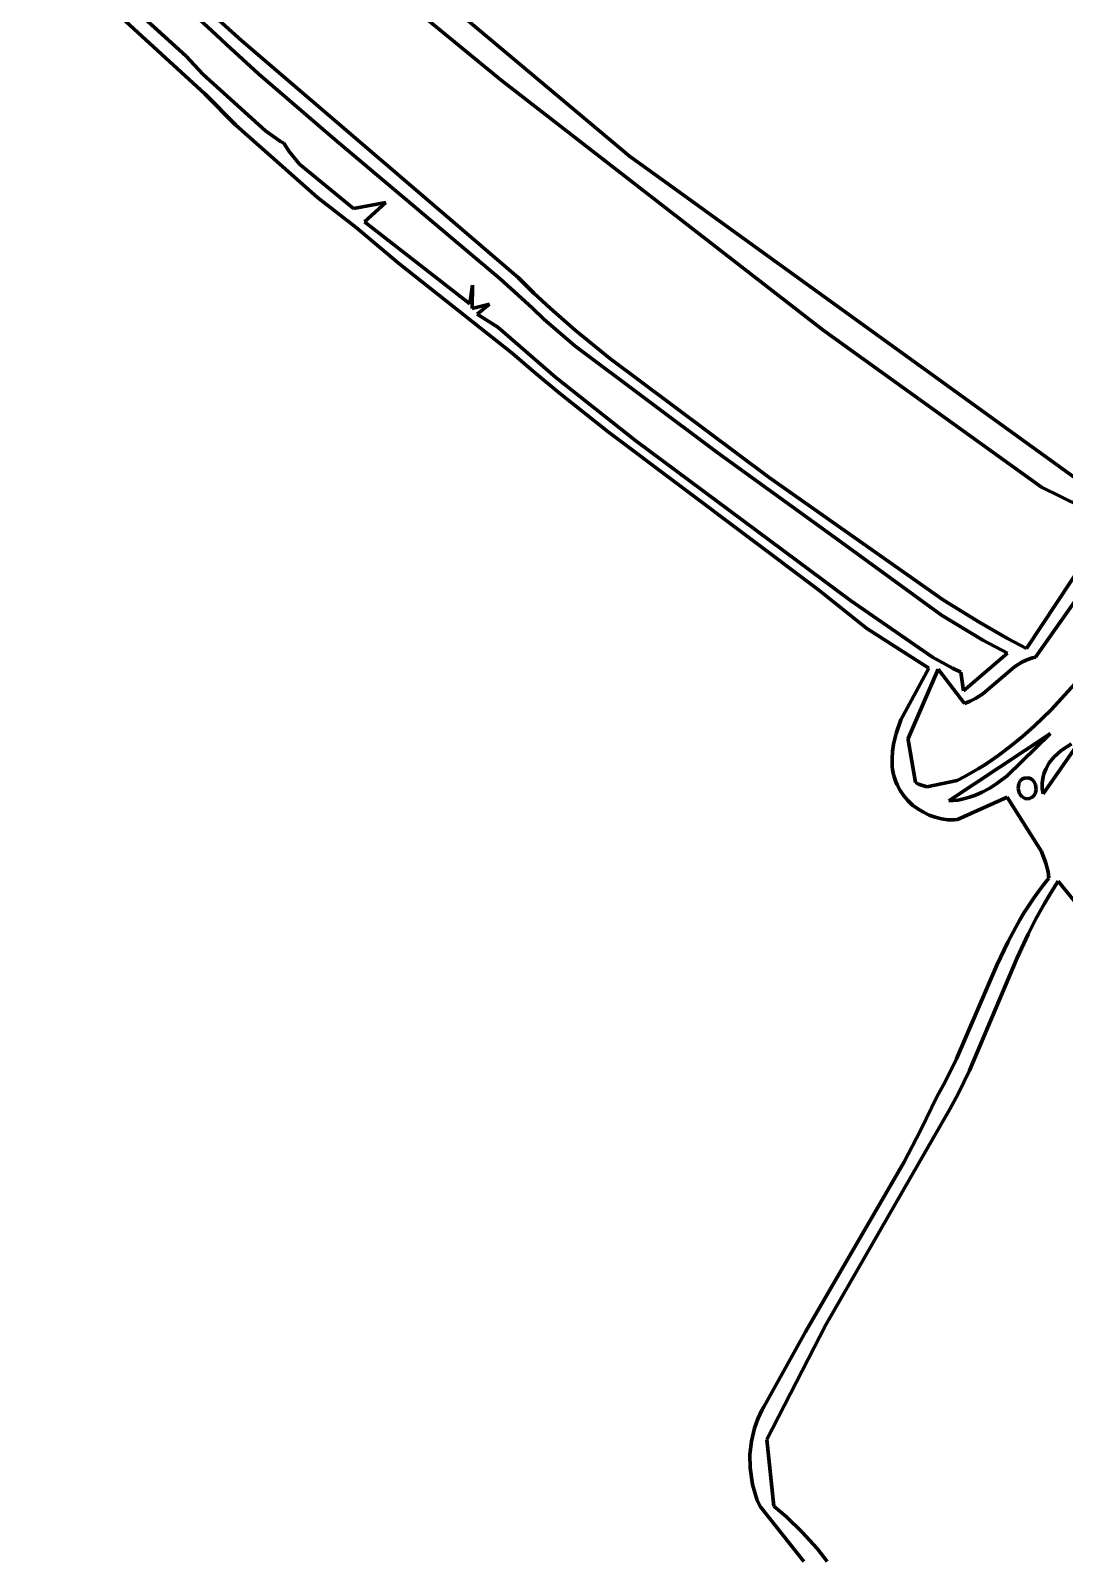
# Model space of a CAD drawing. Header units: millimetres. Extents: x 0 to 12.5, y 0 to 16.2.
# Drawn here: x 5.602 to 7.286, y 3.487 to 5.979 of the extents above; entities that cross this region are included whole.
import ezdxf

# ---------------------------------------------------------------- set-up
doc = ezdxf.new("R2010")
doc.units = ezdxf.units.MM
doc.layers.add('color#010101ff', color=7, linetype='CONTINUOUS', lineweight=100)
doc.layers.add('color#ffffffff', color=7, linetype='CONTINUOUS', lineweight=100)

msp = doc.modelspace()

# ---------------------------------------------------------------- linework, layer by layer
at = {"layer": 'color#010101ff'}
for p, q in [((5.6017, 6.1689), (5.8554, 5.9373)), ((5.9039, 5.9724), (5.7159, 6.1467)), ((5.8858, 5.8763), (5.6332, 6.1073)), ((5.83, 6.067), (5.9457, 5.9623)), ((6.3684, 5.8981), (6.2356, 6.0073)), ((6.3145, 5.9952), (6.5776, 5.7744)), ((5.921, 5.9563), (5.9039, 5.9724)), ((5.973, 5.9087), (5.921, 5.9563)), ((5.9457, 5.9623), (6.3964, 5.5769)), ((5.8554, 5.9373), (5.8825, 5.9083)), ((5.8825, 5.9083), (5.9845, 5.8156)), ((6.0976, 5.8016), (5.973, 5.9087)), ((6.8934, 5.4906), (6.3684, 5.8981)), ((5.9364, 5.8249), (5.8858, 5.8763)), ((6.0692, 5.7069), (5.9364, 5.8249)), ((5.9845, 5.8156), (6.0091, 5.7986)), ((6.0091, 5.7986), (6.0143, 5.7956)), ((6.0143, 5.7956), (6.023, 5.782)), ((6.023, 5.782), (6.0401, 5.7614)), ((6.3669, 5.5747), (6.0976, 5.8016)), ((6.0401, 5.7614), (6.1278, 5.6891)), ((6.5776, 5.7744), (6.6356, 5.7325)), ((6.6356, 5.7325), (7.3223, 5.2366)), ((6.1324, 5.6581), (6.0692, 5.7069)), ((6.1278, 5.6891), (6.1804, 5.6987)), ((6.1804, 5.6987), (6.1457, 5.6675)), ((6.2012, 5.6), (6.1324, 5.6581)), ((6.1457, 5.6675), (6.3176, 5.5338)), ((6.3867, 5.4535), (6.2012, 5.6)), ((6.3176, 5.5338), (6.3218, 5.5644)), ((6.3218, 5.5644), (6.3214, 5.5264)), ((6.4188, 5.5271), (6.3669, 5.5747)), ((6.3964, 5.5769), (6.422, 5.5513)), ((6.3214, 5.5264), (6.3496, 5.5331)), ((6.3496, 5.5331), (6.3293, 5.5172)), ((6.422, 5.5513), (6.4483, 5.5266)), ((6.3293, 5.5172), (6.363, 5.496)), ((6.4381, 5.5088), (6.4188, 5.5271)), ((6.4883, 5.4653), (6.4381, 5.5088)), ((6.4483, 5.5266), (6.4889, 5.4908)), ((6.363, 5.496), (6.4578, 5.4136)), ((6.4889, 5.4908), (6.5448, 5.4451)), ((7.2492, 5.2352), (6.8934, 5.4906)), ((6.7223, 5.2905), (6.4883, 5.4653)), ((6.4249, 5.4204), (6.3867, 5.4535)), ((6.5448, 5.4451), (6.8054, 5.2508)), ((6.4637, 5.3881), (6.4249, 5.4204)), ((6.4578, 5.4136), (6.588, 5.3106)), ((6.5427, 5.3253), (6.4637, 5.3881)), ((6.8857, 5.0675), (6.5427, 5.3253)), ((6.588, 5.3106), (6.9376, 5.0502)), ((6.922, 5.1457), (6.7223, 5.2905)), ((6.8054, 5.2508), (7.0895, 5.0509)), ((7.3129, 5.2035), (7.2492, 5.2352)), ((7.2244, 4.9718), (7.348, 5.1584)), ((7.0861, 5.0264), (6.922, 5.1457)), ((7.3429, 5.1051), (7.2392, 4.9581)), ((6.9646, 5.0045), (6.8857, 5.0675)), ((6.9376, 5.0502), (7.0716, 4.958)), ((7.0895, 5.0509), (7.1485, 5.0142)), ((7.1535, 4.9854), (7.0861, 5.0264)), ((7.1485, 5.0142), (7.1937, 4.9883)), ((7.0654, 4.9402), (6.9646, 5.0045)), ((7.1935, 4.9646), (7.1535, 4.9854)), ((7.1937, 4.9883), (7.2244, 4.9718)), ((7.2649, 4.8723), (7.3861, 5.0057)), ((7.1217, 4.9031), (7.1935, 4.9646)), ((7.0199, 4.8557), (7.0654, 4.9402)), ((7.0807, 4.9382), (7.0316, 4.8255)), ((7.0716, 4.958), (7.1038, 4.9399)), ((7.1234, 4.8826), (7.0807, 4.9382)), ((7.1038, 4.9399), (7.1173, 4.9336)), ((7.2047, 4.9419), (7.1534, 4.8981)), ((7.2167, 4.9495), (7.2047, 4.9419)), ((7.2252, 4.9537), (7.2167, 4.9495)), ((7.2344, 4.9569), (7.2252, 4.9537)), ((7.2392, 4.9581), (7.2344, 4.9569)), ((7.1173, 4.9336), (7.1217, 4.9031)), ((7.1327, 4.886), (7.1234, 4.8826)), ((7.1413, 4.8903), (7.1327, 4.886)), ((7.1534, 4.8981), (7.1413, 4.8903)), ((7.2371, 4.8456), (7.2649, 4.8723)), ((7.012, 4.8333), (7.0199, 4.8557)), ((7.2179, 4.8286), (7.2371, 4.8456)), ((7.0062, 4.8042), (7.0079, 4.816)), ((7.0079, 4.816), (7.012, 4.8333)), ((7.0316, 4.8255), (7.0316, 4.823)), ((7.0316, 4.823), (7.0439, 4.7534)), ((7.2638, 4.8334), (7.0979, 4.7237)), ((7.1776, 4.797), (7.1981, 4.8124)), ((7.193, 4.7644), (7.2638, 4.8334)), ((7.1981, 4.8124), (7.2179, 4.8286)), ((7.2514, 4.7353), (7.3129, 4.8232)), ((7.298, 4.8166), (7.2808, 4.8056)), ((7.0055, 4.7923), (7.0062, 4.8042)), ((7.0058, 4.7801), (7.0055, 4.7923)), ((7.1564, 4.7826), (7.1671, 4.7897)), ((7.1671, 4.7897), (7.1776, 4.797)), ((7.2615, 4.7855), (7.2558, 4.7753)), ((7.2689, 4.7947), (7.2615, 4.7855)), ((7.2808, 4.8056), (7.2689, 4.7947)), ((7.0063, 4.7748), (7.0058, 4.7801)), ((7.0071, 4.7696), (7.0063, 4.7748)), ((7.0082, 4.7644), (7.0071, 4.7696)), ((7.0097, 4.7594), (7.0082, 4.7644)), ((7.0114, 4.7545), (7.0097, 4.7594)), ((7.1114, 4.7571), (7.123, 4.763)), ((7.123, 4.763), (7.1344, 4.7692)), ((7.1344, 4.7692), (7.1455, 4.7758)), ((7.1455, 4.7758), (7.1564, 4.7826)), ((7.1762, 4.7518), (7.193, 4.7644)), ((7.218, 4.7595), (7.2143, 4.7563)), ((7.2212, 4.7608), (7.218, 4.7595)), ((7.225, 4.7613), (7.2212, 4.7608)), ((7.2288, 4.7609), (7.225, 4.7613)), ((7.2321, 4.7597), (7.2288, 4.7609)), ((7.236, 4.7565), (7.2321, 4.7597)), ((7.251, 4.7604), (7.25, 4.7524)), ((7.2529, 4.768), (7.251, 4.7604)), ((7.2558, 4.7753), (7.2529, 4.768)), ((7.0135, 4.7497), (7.0114, 4.7545)), ((7.0184, 4.7405), (7.0135, 4.7497)), ((7.0244, 4.732), (7.0184, 4.7405)), ((7.0439, 4.7534), (7.0483, 4.7509)), ((7.0483, 4.7509), (7.0622, 4.7467)), ((7.0622, 4.7467), (7.1114, 4.7571)), ((7.1396, 4.7323), (7.1461, 4.7349)), ((7.1461, 4.7349), (7.1524, 4.7378)), ((7.1524, 4.7378), (7.1645, 4.7443)), ((7.1645, 4.7443), (7.1762, 4.7518)), ((7.2119, 4.752), (7.2109, 4.7436)), ((7.2109, 4.7436), (7.2132, 4.7353)), ((7.2143, 4.7563), (7.2119, 4.752)), ((7.2132, 4.7353), (7.2175, 4.7302)), ((7.2355, 4.731), (7.2384, 4.7351)), ((7.2392, 4.7505), (7.236, 4.7565)), ((7.2384, 4.7351), (7.2402, 4.7418)), ((7.2402, 4.7418), (7.2392, 4.7505)), ((7.25, 4.7524), (7.2501, 4.744)), ((7.2501, 4.744), (7.2514, 4.7353)), ((7.0313, 4.7241), (7.0244, 4.732)), ((7.039, 4.7169), (7.0313, 4.7241)), ((7.0475, 4.7106), (7.039, 4.7169)), ((7.0565, 4.7051), (7.0475, 4.7106)), ((7.0979, 4.7237), (7.1052, 4.7242)), ((7.1052, 4.7242), (7.1125, 4.7251)), ((7.1929, 4.7297), (7.1121, 4.6931)), ((7.1125, 4.7251), (7.1195, 4.7264)), ((7.1195, 4.7264), (7.1264, 4.7281)), ((7.1264, 4.7281), (7.1331, 4.73)), ((7.1331, 4.73), (7.1396, 4.7323)), ((7.1956, 4.7255), (7.1929, 4.7297)), ((7.2489, 4.6414), (7.1956, 4.7255)), ((7.2175, 4.7302), (7.2221, 4.7278)), ((7.2221, 4.7278), (7.2258, 4.7272)), ((7.2258, 4.7272), (7.2296, 4.7277)), ((7.2296, 4.7277), (7.2328, 4.729)), ((7.2328, 4.729), (7.2355, 4.731)), ((7.066, 4.7005), (7.0565, 4.7051)), ((7.0759, 4.6969), (7.066, 4.7005)), ((7.0861, 4.6944), (7.0759, 4.6969)), ((7.0964, 4.693), (7.0861, 4.6944)), ((7.1069, 4.6927), (7.0964, 4.693)), ((7.1121, 4.6931), (7.1069, 4.6927)), ((7.2562, 4.6224), (7.2489, 4.6414)), ((7.2598, 4.6078), (7.2562, 4.6224)), ((7.2439, 4.576), (7.2523, 4.5871)), ((7.2523, 4.5871), (7.2611, 4.5979)), ((7.2611, 4.5979), (7.2598, 4.6078)), ((7.2762, 4.5926), (7.2683, 4.5807)), ((7.3466, 4.5058), (7.2762, 4.5926)), ((7.2281, 4.5532), (7.2358, 4.5647)), ((7.2358, 4.5647), (7.2439, 4.576)), ((7.2608, 4.5686), (7.2536, 4.5564)), ((7.2683, 4.5807), (7.2608, 4.5686)), ((7.2137, 4.5297), (7.2208, 4.5415)), ((7.2208, 4.5415), (7.2281, 4.5532)), ((7.2536, 4.5564), (7.2399, 4.5316)), ((7.194, 4.4933), (7.2069, 4.5177)), ((7.2069, 4.5177), (7.2137, 4.5297)), ((7.2399, 4.5316), (7.2271, 4.5063)), ((7.1762, 4.4559), (7.194, 4.4933)), ((7.2271, 4.5063), (7.2092, 4.4677)), ((7.2092, 4.4677), (7.1317, 4.2845)), ((7.1102, 4.303), (7.1762, 4.4559)), ((7.0919, 4.2657), (7.1102, 4.303)), ((7.0785, 4.2415), (7.0919, 4.2657)), ((7.1317, 4.2845), (7.1131, 4.2463)), ((7.0523, 4.1876), (7.0785, 4.2415)), ((7.1131, 4.2463), (7.0996, 4.2213)), ((7.0996, 4.2213), (6.8973, 3.8696)), ((7.0245, 4.1345), (7.0523, 4.1876)), ((6.8643, 3.8584), (7.0245, 4.1345)), ((6.8973, 3.8696), (6.8013, 3.683)), ((6.7963, 3.7363), (6.8643, 3.8584)), ((6.7811, 3.7013), (6.7866, 3.7167)), ((6.7866, 3.7167), (6.7936, 3.7315)), ((6.7936, 3.7315), (6.7963, 3.7363)), ((6.7762, 3.6801), (6.7811, 3.7013)), ((6.7739, 3.6584), (6.7762, 3.6801)), ((6.8013, 3.683), (6.813, 3.574)), ((6.7742, 3.6365), (6.7739, 3.6584)), ((6.778, 3.6095), (6.7742, 3.6365)), ((6.7855, 3.5832), (6.778, 3.6095)), ((6.7912, 3.5733), (6.7855, 3.5832)), ((6.8616, 3.4842), (6.7912, 3.5733)), ((6.813, 3.574), (6.8333, 3.5567)), ((6.8333, 3.5567), (6.8592, 3.532)), ((6.8592, 3.532), (6.8832, 3.5053)), ((6.8832, 3.5053), (6.8997, 3.4841))]:
    msp.add_line(p, q, dxfattribs=at)
at = {"layer": 'color#ffffffff'}
for p, q in [((5.8554, 5.9373), (5.6017, 6.1689)), ((5.7159, 6.1467), (5.9039, 5.9724)), ((5.6332, 6.1073), (5.8858, 5.8763)), ((5.9457, 5.9623), (5.83, 6.067)), ((6.2356, 6.0073), (6.3684, 5.8981)), ((6.5776, 5.7744), (6.3145, 5.9952)), ((5.9039, 5.9724), (5.921, 5.9563)), ((5.921, 5.9563), (5.973, 5.9087)), ((6.3964, 5.5769), (5.9457, 5.9623)), ((5.8825, 5.9083), (5.8554, 5.9373)), ((5.9845, 5.8156), (5.8825, 5.9083)), ((5.973, 5.9087), (6.0976, 5.8016)), ((6.3684, 5.8981), (6.8934, 5.4906)), ((5.8858, 5.8763), (5.9364, 5.8249)), ((5.9364, 5.8249), (6.0692, 5.7069)), ((6.0091, 5.7986), (5.9845, 5.8156)), ((6.0143, 5.7956), (6.0091, 5.7986)), ((6.023, 5.782), (6.0143, 5.7956)), ((6.0401, 5.7614), (6.023, 5.782)), ((6.0976, 5.8016), (6.3669, 5.5747)), ((6.1278, 5.6891), (6.0401, 5.7614)), ((6.6356, 5.7325), (6.5776, 5.7744)), ((7.3223, 5.2366), (6.6356, 5.7325)), ((6.0692, 5.7069), (6.1324, 5.6581)), ((6.1804, 5.6987), (6.1278, 5.6891)), ((6.1457, 5.6675), (6.1804, 5.6987)), ((6.1324, 5.6581), (6.2012, 5.6)), ((6.3176, 5.5338), (6.1457, 5.6675)), ((6.2012, 5.6), (6.3867, 5.4535)), ((6.3218, 5.5644), (6.3176, 5.5338)), ((6.3214, 5.5264), (6.3218, 5.5644)), ((6.3669, 5.5747), (6.4188, 5.5271)), ((6.422, 5.5513), (6.3964, 5.5769)), ((6.3496, 5.5331), (6.3214, 5.5264)), ((6.3293, 5.5172), (6.3496, 5.5331)), ((6.4483, 5.5266), (6.422, 5.5513)), ((6.363, 5.496), (6.3293, 5.5172)), ((6.4188, 5.5271), (6.4381, 5.5088)), ((6.4381, 5.5088), (6.4883, 5.4653)), ((6.4889, 5.4908), (6.4483, 5.5266)), ((6.4578, 5.4136), (6.363, 5.496)), ((6.5448, 5.4451), (6.4889, 5.4908)), ((6.8934, 5.4906), (7.2492, 5.2352)), ((6.4883, 5.4653), (6.7223, 5.2905)), ((6.3867, 5.4535), (6.4249, 5.4204)), ((6.8054, 5.2508), (6.5448, 5.4451)), ((6.4249, 5.4204), (6.4637, 5.3881)), ((6.588, 5.3106), (6.4578, 5.4136)), ((6.4637, 5.3881), (6.5427, 5.3253)), ((6.5427, 5.3253), (6.8857, 5.0675)), ((6.9376, 5.0502), (6.588, 5.3106)), ((6.7223, 5.2905), (6.922, 5.1457)), ((7.0895, 5.0509), (6.8054, 5.2508)), ((7.2492, 5.2352), (7.3129, 5.2035)), ((7.348, 5.1584), (7.2244, 4.9718)), ((6.922, 5.1457), (7.0861, 5.0264)), ((7.2392, 4.9581), (7.3429, 5.1051)), ((6.8857, 5.0675), (6.9646, 5.0045)), ((7.0716, 4.958), (6.9376, 5.0502)), ((7.1485, 5.0142), (7.0895, 5.0509)), ((7.0861, 5.0264), (7.1535, 4.9854)), ((7.1937, 4.9883), (7.1485, 5.0142)), ((6.9646, 5.0045), (7.0654, 4.9402)), ((7.1535, 4.9854), (7.1935, 4.9646)), ((7.2244, 4.9718), (7.1937, 4.9883)), ((7.3861, 5.0057), (7.2649, 4.8723)), ((7.1935, 4.9646), (7.1217, 4.9031)), ((7.0654, 4.9402), (7.0199, 4.8557)), ((7.0316, 4.8255), (7.0807, 4.9382)), ((7.1038, 4.9399), (7.0716, 4.958)), ((7.0807, 4.9382), (7.1234, 4.8826)), ((7.1173, 4.9336), (7.1038, 4.9399)), ((7.1534, 4.8981), (7.2047, 4.9419)), ((7.2047, 4.9419), (7.2167, 4.9495)), ((7.2167, 4.9495), (7.2252, 4.9537)), ((7.2252, 4.9537), (7.2344, 4.9569)), ((7.2344, 4.9569), (7.2392, 4.9581)), ((7.1217, 4.9031), (7.1173, 4.9336)), ((7.1234, 4.8826), (7.1327, 4.886)), ((7.1327, 4.886), (7.1413, 4.8903)), ((7.1413, 4.8903), (7.1534, 4.8981)), ((7.2649, 4.8723), (7.2371, 4.8456)), ((7.0199, 4.8557), (7.012, 4.8333)), ((7.2371, 4.8456), (7.2179, 4.8286)), ((7.0079, 4.816), (7.0062, 4.8042)), ((7.012, 4.8333), (7.0079, 4.816)), ((7.0316, 4.823), (7.0316, 4.8255)), ((7.0439, 4.7534), (7.0316, 4.823)), ((7.0979, 4.7237), (7.2638, 4.8334)), ((7.1981, 4.8124), (7.1776, 4.797)), ((7.2638, 4.8334), (7.193, 4.7644)), ((7.2179, 4.8286), (7.1981, 4.8124)), ((7.3129, 4.8232), (7.2514, 4.7353)), ((7.2808, 4.8056), (7.298, 4.8166)), ((7.0062, 4.8042), (7.0055, 4.7923)), ((7.0055, 4.7923), (7.0058, 4.7801)), ((7.1671, 4.7897), (7.1564, 4.7826)), ((7.1776, 4.797), (7.1671, 4.7897)), ((7.2558, 4.7753), (7.2615, 4.7855)), ((7.2615, 4.7855), (7.2689, 4.7947)), ((7.2689, 4.7947), (7.2808, 4.8056)), ((7.0058, 4.7801), (7.0063, 4.7748)), ((7.0063, 4.7748), (7.0071, 4.7696)), ((7.0071, 4.7696), (7.0082, 4.7644)), ((7.0082, 4.7644), (7.0097, 4.7594)), ((7.0097, 4.7594), (7.0114, 4.7545)), ((7.123, 4.763), (7.1114, 4.7571)), ((7.1344, 4.7692), (7.123, 4.763)), ((7.1455, 4.7758), (7.1344, 4.7692)), ((7.1564, 4.7826), (7.1455, 4.7758)), ((7.193, 4.7644), (7.1762, 4.7518)), ((7.2143, 4.7563), (7.218, 4.7595)), ((7.218, 4.7595), (7.2212, 4.7608)), ((7.2212, 4.7608), (7.225, 4.7613)), ((7.225, 4.7613), (7.2288, 4.7609)), ((7.2288, 4.7609), (7.2321, 4.7597)), ((7.2321, 4.7597), (7.236, 4.7565)), ((7.25, 4.7524), (7.251, 4.7604)), ((7.251, 4.7604), (7.2529, 4.768)), ((7.2529, 4.768), (7.2558, 4.7753)), ((7.0114, 4.7545), (7.0135, 4.7497)), ((7.0135, 4.7497), (7.0184, 4.7405)), ((7.0184, 4.7405), (7.0244, 4.732)), ((7.0483, 4.7509), (7.0439, 4.7534)), ((7.0622, 4.7467), (7.0483, 4.7509)), ((7.1114, 4.7571), (7.0622, 4.7467)), ((7.1461, 4.7349), (7.1396, 4.7323)), ((7.1524, 4.7378), (7.1461, 4.7349)), ((7.1645, 4.7443), (7.1524, 4.7378)), ((7.1762, 4.7518), (7.1645, 4.7443)), ((7.2109, 4.7436), (7.2119, 4.752)), ((7.2132, 4.7353), (7.2109, 4.7436)), ((7.2119, 4.752), (7.2143, 4.7563)), ((7.2175, 4.7302), (7.2132, 4.7353)), ((7.2384, 4.7351), (7.2355, 4.731)), ((7.236, 4.7565), (7.2392, 4.7505)), ((7.2402, 4.7418), (7.2384, 4.7351)), ((7.2392, 4.7505), (7.2402, 4.7418)), ((7.2501, 4.744), (7.25, 4.7524)), ((7.2514, 4.7353), (7.2501, 4.744)), ((7.0244, 4.732), (7.0313, 4.7241)), ((7.0313, 4.7241), (7.039, 4.7169)), ((7.039, 4.7169), (7.0475, 4.7106)), ((7.0475, 4.7106), (7.0565, 4.7051)), ((7.1052, 4.7242), (7.0979, 4.7237)), ((7.1125, 4.7251), (7.1052, 4.7242)), ((7.1121, 4.6931), (7.1929, 4.7297)), ((7.1195, 4.7264), (7.1125, 4.7251)), ((7.1264, 4.7281), (7.1195, 4.7264)), ((7.1331, 4.73), (7.1264, 4.7281)), ((7.1396, 4.7323), (7.1331, 4.73)), ((7.1929, 4.7297), (7.1956, 4.7255)), ((7.1956, 4.7255), (7.2489, 4.6414)), ((7.2221, 4.7278), (7.2175, 4.7302)), ((7.2258, 4.7272), (7.2221, 4.7278)), ((7.2296, 4.7277), (7.2258, 4.7272)), ((7.2328, 4.729), (7.2296, 4.7277)), ((7.2355, 4.731), (7.2328, 4.729)), ((7.0565, 4.7051), (7.066, 4.7005)), ((7.066, 4.7005), (7.0759, 4.6969)), ((7.0759, 4.6969), (7.0861, 4.6944)), ((7.0861, 4.6944), (7.0964, 4.693)), ((7.0964, 4.693), (7.1069, 4.6927)), ((7.1069, 4.6927), (7.1121, 4.6931)), ((7.2489, 4.6414), (7.2562, 4.6224)), ((7.2562, 4.6224), (7.2598, 4.6078)), ((7.2523, 4.5871), (7.2439, 4.576)), ((7.2611, 4.5979), (7.2523, 4.5871)), ((7.2598, 4.6078), (7.2611, 4.5979)), ((7.2683, 4.5807), (7.2762, 4.5926)), ((7.2762, 4.5926), (7.3466, 4.5058)), ((7.2358, 4.5647), (7.2281, 4.5532)), ((7.2439, 4.576), (7.2358, 4.5647)), ((7.2536, 4.5564), (7.2608, 4.5686)), ((7.2608, 4.5686), (7.2683, 4.5807)), ((7.2208, 4.5415), (7.2137, 4.5297)), ((7.2281, 4.5532), (7.2208, 4.5415)), ((7.2399, 4.5316), (7.2536, 4.5564)), ((7.2069, 4.5177), (7.194, 4.4933)), ((7.2137, 4.5297), (7.2069, 4.5177)), ((7.2271, 4.5063), (7.2399, 4.5316)), ((7.194, 4.4933), (7.1762, 4.4559)), ((7.2092, 4.4677), (7.2271, 4.5063)), ((7.1317, 4.2845), (7.2092, 4.4677)), ((7.1762, 4.4559), (7.1102, 4.303)), ((7.1102, 4.303), (7.0919, 4.2657)), ((7.0919, 4.2657), (7.0785, 4.2415)), ((7.1131, 4.2463), (7.1317, 4.2845)), ((7.0785, 4.2415), (7.0523, 4.1876)), ((7.0996, 4.2213), (7.1131, 4.2463)), ((6.8973, 3.8696), (7.0996, 4.2213)), ((7.0523, 4.1876), (7.0245, 4.1345)), ((7.0245, 4.1345), (6.8643, 3.8584)), ((6.8013, 3.683), (6.8973, 3.8696)), ((6.8643, 3.8584), (6.7963, 3.7363)), ((6.7866, 3.7167), (6.7811, 3.7013)), ((6.7936, 3.7315), (6.7866, 3.7167)), ((6.7963, 3.7363), (6.7936, 3.7315)), ((6.7811, 3.7013), (6.7762, 3.6801)), ((6.7762, 3.6801), (6.7739, 3.6584)), ((6.813, 3.574), (6.8013, 3.683)), ((6.7739, 3.6584), (6.7742, 3.6365)), ((6.7742, 3.6365), (6.778, 3.6095)), ((6.778, 3.6095), (6.7855, 3.5832)), ((6.7855, 3.5832), (6.7912, 3.5733)), ((6.7912, 3.5733), (6.8616, 3.4842)), ((6.8333, 3.5567), (6.813, 3.574)), ((6.8592, 3.532), (6.8333, 3.5567)), ((6.8832, 3.5053), (6.8592, 3.532)), ((6.8997, 3.4841), (6.8832, 3.5053))]:
    msp.add_line(p, q, dxfattribs=at)

doc.saveas('drawing.dxf')
